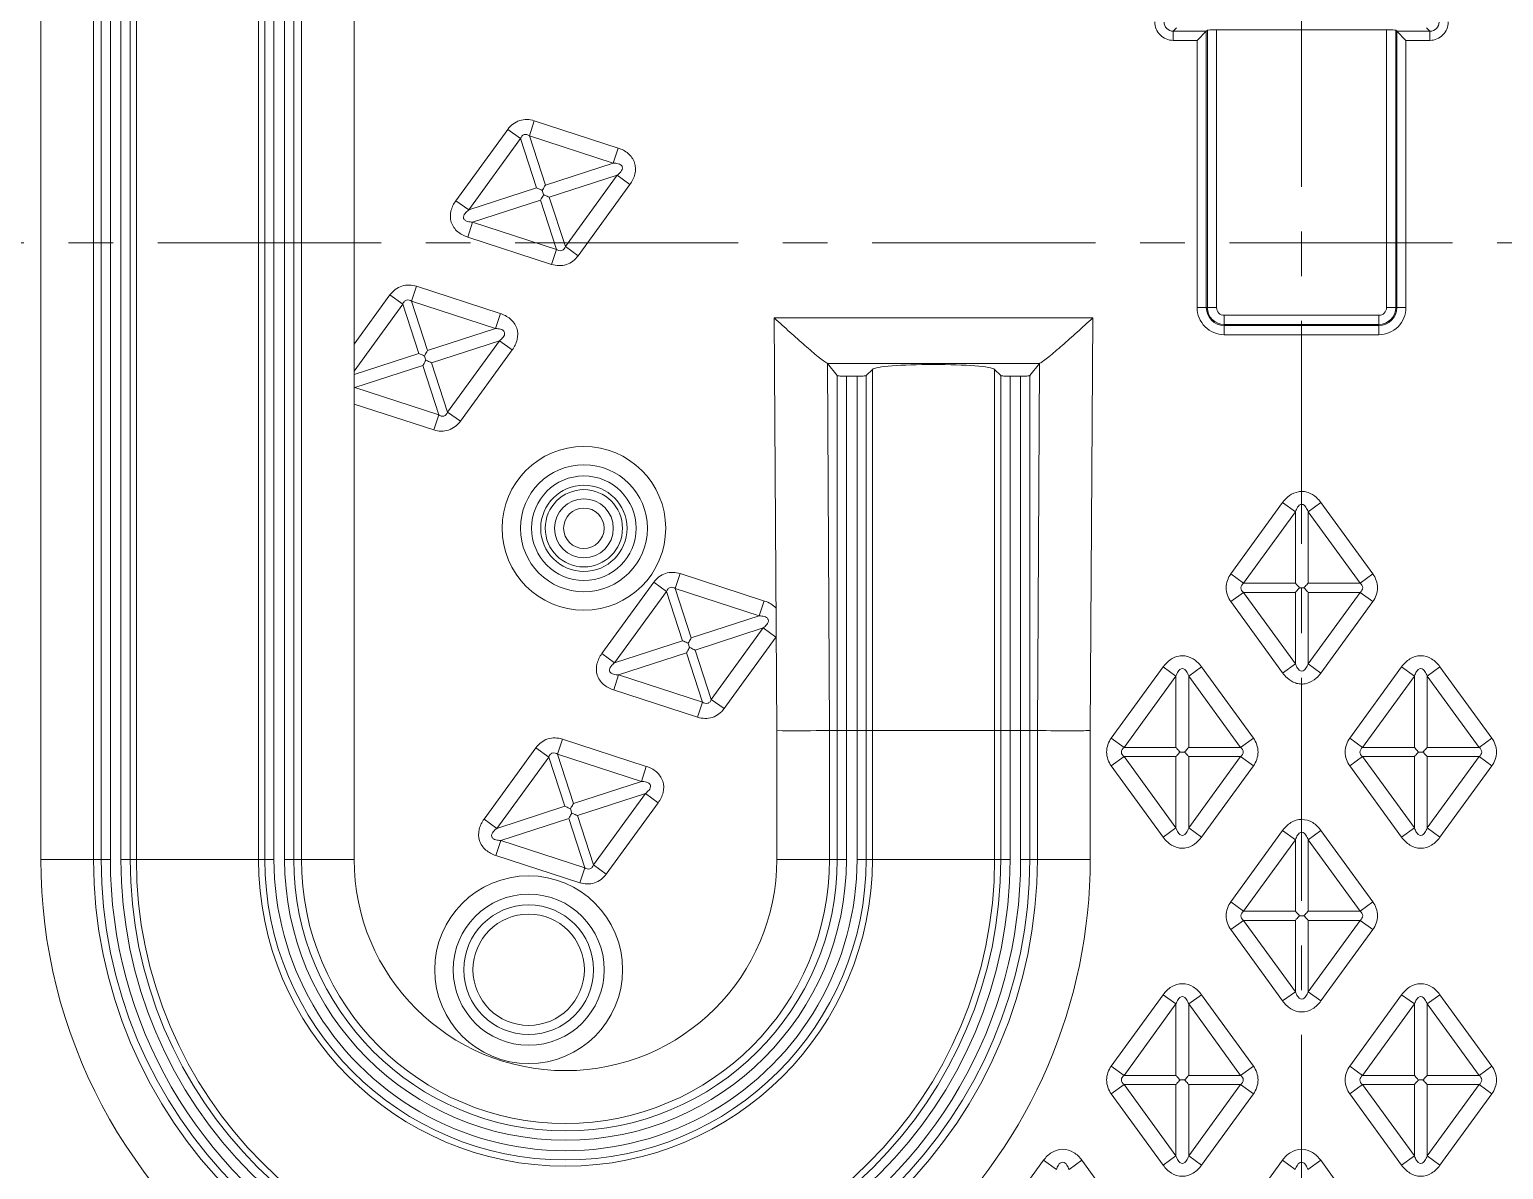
# Model space of a CAD drawing. Header units: millimetres. Extents: x 1815 to 2350, y 526 to 985.
# Drawn here: x 1944.5 to 2025, y 717.9 to 780.2 of the extents above; entities that cross this region are included whole.
import ezdxf

# ---------------------------------------------------------------- set-up
doc = ezdxf.new("R2010")
doc.units = ezdxf.units.MM
doc.header["$LTSCALE"] = 16.334999
doc.linetypes.add('CENTER', pattern=[0.6, 0.375, -0.075, 0.075, -0.075])
doc.linetypes.add('HIDDEN', pattern=[0.2, 0.1, -0.1])
doc.layers.get('0').update_dxf_attribs({"lineweight": 18})
doc.layers.add('DEFAULT_2', color=8, linetype='HIDDEN', lineweight=18)

msp = doc.modelspace()

# ---------------------------------------------------------------- linework, layer by layer
at = {"color": 1, "linetype": 'CENTER', "ltscale": 1.990327}
for p, q in [((2013.998, 596.071), (2013.998, 941.071)), ((1853.998, 768.571), (2173.998, 768.571))]:
    msp.add_line(p, q, dxfattribs=at)
at = {"color": 7, "linetype": 'Continuous'}
for p, q in [((1945.141, 795.191), (1945.141, 734.891)), ((1948.025, 734.891), (1948.025, 795.191)), ((1948.44, 795.191), (1948.44, 734.891)), ((1948.941, 734.891), (1948.941, 795.191)), ((1949.519, 795.191), (1949.519, 734.891)), ((1950.02, 734.891), (1950.02, 795.191)), ((1950.363, 795.191), (1950.363, 734.891)), ((1957.033, 734.891), (1957.033, 795.191)), ((1957.377, 795.191), (1957.377, 734.891)), ((1957.877, 734.891), (1957.877, 795.191)), ((1958.456, 795.191), (1958.456, 734.891)), ((1958.957, 734.891), (1958.957, 795.191)), ((1959.372, 734.891), (1959.372, 795.191)), ((1962.256, 734.891), (1962.256, 795.191)), ((2007.175, 780.328), (2006.988, 780.141)), ((2006.988, 779.639), (2006.988, 780.141)), ((2008.797, 780.141), (2006.988, 780.141)), ((2008.797, 780.141), (2008.295, 779.639)), ((2008.797, 765.041), (2008.797, 780.141)), ((2008.853, 780.197), (2008.853, 765.041)), ((2009.354, 765.041), (2009.354, 780.222)), ((2009.354, 780.222), (2018.642, 780.222)), ((2018.642, 780.222), (2018.642, 765.041)), ((2019.144, 765.041), (2019.144, 780.197)), ((2019.199, 780.141), (2019.199, 765.041)), ((2021.009, 780.141), (2019.199, 780.141)), ((2019.199, 780.141), (2019.701, 779.639)), ((2021.009, 780.141), (2020.822, 780.328)), ((2021.009, 780.141), (2021.009, 779.639)), ((2006.988, 779.639), (2008.295, 779.639)), ((2008.295, 779.639), (2008.295, 765.041)), ((2019.701, 765.041), (2019.701, 779.639)), ((2019.701, 779.639), (2021.009, 779.639)), ((1967.813, 770.879), (1970.646, 774.778)), ((1971.343, 774.271), (1970.646, 774.778)), ((1971.825, 774.428), (1972.091, 775.247)), ((1972.091, 775.247), (1976.674, 773.758)), ((1968.511, 770.373), (1971.343, 774.271)), ((1972.218, 771.577), (1971.343, 774.271)), ((1971.825, 774.428), (1972.7, 771.734)), ((1971.825, 774.428), (1976.407, 772.939)), ((1976.674, 773.758), (1976.407, 772.939)), ((1972.7, 771.734), (1976.407, 772.939)), ((1976.623, 772.276), (1972.915, 771.071)), ((1976.623, 772.276), (1973.79, 768.377)), ((1976.623, 772.276), (1977.32, 771.769)), ((1968.511, 770.373), (1972.218, 771.577)), ((1972.53, 771.437), (1972.603, 771.211)), ((1977.32, 771.769), (1974.488, 767.871)), ((1968.511, 770.373), (1967.813, 770.879)), ((1972.434, 770.914), (1968.726, 769.71)), ((1973.309, 768.221), (1972.434, 770.914)), ((1972.915, 771.071), (1973.79, 768.377)), ((1968.46, 768.89), (1968.726, 769.71)), ((1973.309, 768.221), (1968.726, 769.71)), ((1973.042, 767.401), (1968.46, 768.89)), ((1973.309, 768.221), (1973.042, 767.401)), ((1973.79, 768.377), (1974.488, 767.871)), ((1964.214, 765.733), (1962.256, 763.038)), ((1964.911, 765.226), (1964.214, 765.733)), ((1965.393, 765.383), (1965.659, 766.202)), ((1970.223, 764.719), (1965.659, 766.202)), ((1964.911, 765.226), (1962.256, 761.572)), ((1965.786, 762.532), (1964.911, 765.226)), ((1965.393, 765.383), (1966.268, 762.689)), ((1965.393, 765.383), (1969.975, 763.894)), ((2009.354, 765.041), (2008.295, 765.041)), ((2019.701, 765.041), (2018.642, 765.041)), ((1970.242, 764.713), (1969.975, 763.894)), ((1985.203, 764.471), (1985.341, 741.926)), ((1985.203, 764.471), (2002.594, 764.471)), ((2002.594, 764.471), (2002.456, 741.926)), ((2009.777, 763.559), (2009.777, 764.618)), ((2018.219, 764.618), (2009.777, 764.618)), ((2009.777, 764.117), (2018.219, 764.117)), ((2018.219, 764.061), (2009.777, 764.061)), ((2018.219, 764.618), (2018.219, 763.559)), ((1966.268, 762.689), (1969.975, 763.894)), ((1970.191, 763.231), (1966.483, 762.026)), ((1970.191, 763.231), (1967.358, 759.332)), ((1970.191, 763.231), (1970.888, 762.724)), ((2009.777, 763.559), (2018.219, 763.559)), ((1965.786, 762.532), (1962.256, 761.385)), ((1966.098, 762.392), (1966.171, 762.166)), ((1968.056, 758.826), (1970.888, 762.724)), ((1966.002, 761.869), (1962.294, 760.665)), ((1966.877, 759.176), (1966.002, 761.869)), ((1966.483, 762.026), (1967.358, 759.332)), ((1988.102, 761.998), (1988.225, 741.926)), ((1988.639, 761.326), (1988.112, 761.98)), ((1988.112, 761.98), (1999.684, 761.98)), ((1990.22, 761.325), (1990.563, 761.665)), ((1990.563, 761.665), (1990.563, 734.891)), ((1997.233, 734.891), (1997.233, 761.665)), ((1997.233, 761.665), (1997.576, 761.325)), ((1999.157, 761.326), (1999.684, 761.98)), ((1999.572, 741.926), (1999.695, 761.998)), ((1988.639, 761.326), (1988.64, 734.891)), ((1989.141, 734.891), (1989.141, 761.285)), ((1989.141, 761.285), (1989.719, 761.285)), ((1989.719, 761.285), (1989.719, 734.892)), ((1990.22, 734.891), (1990.22, 761.325)), ((1997.576, 761.325), (1997.577, 734.891)), ((1998.077, 734.891), (1998.077, 761.285)), ((1998.077, 761.285), (1998.656, 761.285)), ((1998.656, 761.285), (1998.656, 734.892)), ((1999.157, 734.891), (1999.157, 761.326)), ((1966.877, 759.176), (1962.294, 760.665)), ((1962.256, 759.771), (1966.61, 758.356)), ((1966.877, 759.176), (1966.61, 758.356)), ((1967.358, 759.332), (1968.056, 758.826)), ((2010.132, 750.491), (2012.964, 754.39)), ((2012.964, 754.39), (2013.661, 753.883)), ((2014.358, 753.883), (2015.055, 754.39)), ((2015.055, 754.389), (2017.888, 750.491)), ((2010.829, 749.985), (2013.661, 753.883)), ((2013.661, 749.985), (2013.661, 753.883)), ((2014.358, 753.883), (2014.358, 749.985)), ((2014.358, 753.883), (2017.19, 749.985)), ((1979.796, 749.686), (1980.063, 750.505)), ((1984.676, 749.006), (1980.063, 750.505)), ((2010.829, 749.985), (2010.132, 750.491)), ((2017.888, 750.491), (2017.19, 749.985)), ((1978.617, 750.036), (1975.785, 746.137)), ((1976.482, 745.631), (1979.314, 749.529)), ((1979.314, 749.529), (1978.617, 750.036)), ((1980.19, 746.836), (1979.314, 749.529)), ((1979.796, 749.686), (1980.671, 746.992)), ((1979.796, 749.686), (1984.379, 748.197)), ((2010.829, 749.985), (2013.661, 749.985)), ((2013.891, 749.731), (2014.128, 749.731)), ((2014.358, 749.985), (2017.19, 749.985)), ((1984.645, 749.016), (1984.379, 748.197)), ((2010.132, 748.972), (2010.829, 749.478)), ((2012.964, 745.074), (2010.132, 748.972)), ((2013.661, 749.478), (2010.829, 749.478)), ((2013.661, 745.58), (2010.829, 749.478)), ((2013.661, 745.58), (2013.661, 749.478)), ((2017.19, 749.478), (2014.358, 749.478)), ((2014.358, 749.478), (2014.358, 745.58)), ((2017.19, 749.478), (2014.358, 745.58)), ((2017.888, 748.972), (2015.055, 745.073)), ((2017.19, 749.478), (2017.888, 748.972)), ((1980.671, 746.992), (1984.379, 748.197)), ((1984.594, 747.534), (1980.887, 746.329)), ((1984.594, 747.534), (1981.762, 743.635)), ((1984.594, 747.534), (1985.292, 747.027)), ((1976.482, 745.631), (1980.19, 746.836)), ((1980.575, 746.469), (1980.502, 746.695)), ((1980.887, 746.329), (1981.762, 743.635)), ((1982.459, 743.129), (1985.309, 747.051)), ((1976.482, 745.631), (1975.785, 746.137)), ((1980.405, 746.172), (1976.698, 744.968)), ((1981.28, 743.479), (1980.405, 746.172)), ((2013.661, 745.58), (2012.964, 745.073)), ((2015.055, 745.073), (2014.358, 745.58)), ((1976.431, 744.148), (1976.698, 744.968)), ((1981.28, 743.479), (1976.698, 744.968)), ((2003.609, 741.517), (2006.441, 745.415)), ((2004.306, 741.01), (2007.139, 744.908)), ((2006.441, 745.415), (2007.139, 744.908)), ((2007.139, 741.01), (2007.139, 744.908)), ((2007.836, 744.908), (2008.533, 745.415)), ((2007.836, 744.908), (2010.668, 741.01)), ((2007.836, 744.908), (2007.836, 741.01)), ((2008.533, 745.415), (2011.365, 741.517)), ((2016.631, 741.517), (2019.464, 745.415)), ((2020.161, 744.908), (2017.328, 741.01)), ((2020.161, 744.908), (2019.464, 745.415)), ((2020.161, 744.908), (2020.161, 741.01)), ((2021.555, 745.415), (2020.858, 744.908)), ((2023.69, 741.01), (2020.858, 744.908)), ((2020.858, 741.01), (2020.858, 744.908)), ((2021.555, 745.415), (2024.387, 741.517)), ((1976.415, 744.153), (1981.014, 742.659)), ((1981.28, 743.479), (1981.014, 742.659)), ((1981.762, 743.635), (1982.459, 743.129)), ((1973.364, 740.641), (1973.631, 741.46)), ((1973.631, 741.46), (1978.213, 739.971)), ((1985.341, 741.926), (1985.341, 734.891)), ((1988.225, 741.926), (1988.225, 734.891)), ((1988.225, 741.926), (1988.639, 741.926)), ((1989.719, 741.926), (1989.141, 741.926)), ((1990.22, 741.926), (1990.563, 741.926)), ((1990.563, 741.926), (1997.233, 741.926)), ((1997.233, 741.926), (1997.576, 741.926)), ((1998.656, 741.926), (1998.077, 741.926)), ((1999.157, 741.926), (1999.572, 741.926)), ((1999.572, 741.926), (1999.572, 734.891)), ((2002.456, 734.892), (2002.456, 741.926)), ((2004.306, 741.01), (2003.609, 741.517)), ((2011.365, 741.517), (2010.668, 741.01)), ((2016.631, 741.517), (2017.328, 741.01)), ((2023.69, 741.01), (2024.387, 741.517)), ((1969.353, 737.092), (1972.185, 740.991)), ((1972.882, 740.484), (1972.185, 740.991)), ((1973.364, 740.641), (1974.239, 737.947)), ((1973.364, 740.641), (1977.947, 739.152)), ((2004.306, 741.01), (2007.139, 741.01)), ((2007.368, 740.757), (2007.606, 740.757)), ((2007.836, 741.01), (2010.668, 741.01)), ((2020.161, 741.01), (2017.328, 741.01)), ((2020.628, 740.757), (2020.391, 740.757)), ((2023.69, 741.01), (2020.858, 741.01)), ((1970.05, 736.586), (1972.882, 740.484)), ((1973.758, 737.791), (1972.882, 740.484)), ((1978.213, 739.971), (1977.947, 739.152)), ((2003.609, 739.997), (2004.306, 740.504)), ((2006.442, 736.099), (2003.609, 739.997)), ((2007.139, 740.504), (2004.306, 740.504)), ((2007.139, 736.605), (2004.306, 740.504)), ((2007.139, 736.605), (2007.139, 740.504)), ((2010.668, 740.504), (2007.836, 740.504)), ((2007.836, 740.504), (2007.836, 736.605)), ((2010.668, 740.504), (2007.836, 736.605)), ((2011.365, 739.997), (2008.533, 736.099)), ((2010.668, 740.504), (2011.365, 739.997)), ((2017.328, 740.504), (2016.631, 739.997)), ((2019.464, 736.099), (2016.631, 739.997)), ((2017.328, 740.504), (2020.161, 740.504)), ((2017.328, 740.504), (2020.161, 736.605)), ((2020.161, 740.504), (2020.161, 736.605)), ((2020.858, 740.504), (2023.69, 740.504)), ((2020.858, 736.605), (2020.858, 740.504)), ((2020.858, 736.605), (2023.69, 740.504)), ((2024.387, 739.997), (2021.555, 736.099)), ((2024.387, 739.997), (2023.69, 740.504)), ((1974.239, 737.947), (1977.947, 739.152)), ((1978.162, 738.489), (1974.455, 737.284)), ((1978.162, 738.489), (1975.33, 734.59)), ((1978.162, 738.489), (1978.86, 737.982)), ((1970.05, 736.586), (1973.758, 737.791)), ((1974.143, 737.424), (1974.07, 737.65)), ((1978.86, 737.982), (1976.027, 734.084)), ((1970.05, 736.586), (1969.353, 737.092)), ((1973.973, 737.127), (1970.266, 735.923)), ((1974.848, 734.434), (1973.973, 737.127)), ((1974.455, 737.284), (1975.33, 734.59)), ((1969.999, 735.103), (1970.266, 735.923)), ((1974.848, 734.434), (1970.266, 735.923)), ((2007.139, 736.605), (2006.441, 736.099)), ((2008.533, 736.099), (2007.836, 736.605)), ((2010.132, 732.572), (2012.964, 736.47)), ((2010.829, 732.066), (2013.661, 735.964)), ((2012.964, 736.47), (2013.661, 735.964)), ((2013.661, 732.066), (2013.661, 735.964)), ((2014.358, 735.964), (2015.055, 736.47)), ((2014.358, 735.964), (2017.19, 732.066)), ((2014.358, 735.964), (2014.358, 732.066)), ((2015.058, 736.467), (2017.888, 732.572)), ((2019.464, 736.099), (2020.161, 736.605)), ((2020.858, 736.605), (2021.555, 736.099)), ((1974.582, 733.614), (1969.999, 735.103)), ((1948.941, 734.891), (1945.141, 734.891)), ((1957.877, 734.891), (1949.519, 734.891)), ((1962.256, 734.891), (1958.456, 734.891)), ((1974.848, 734.434), (1974.582, 733.614)), ((1975.33, 734.59), (1976.027, 734.084)), ((1989.141, 734.891), (1985.341, 734.891)), ((1998.077, 734.891), (1989.719, 734.891)), ((2002.456, 734.891), (1998.656, 734.891)), ((2010.829, 732.066), (2010.132, 732.572)), ((2010.829, 732.066), (2013.661, 732.066)), ((2013.891, 731.812), (2014.128, 731.812)), ((2014.358, 732.066), (2017.19, 732.066)), ((2017.888, 732.572), (2017.19, 732.066)), ((2010.132, 731.053), (2010.829, 731.559)), ((2012.961, 727.157), (2010.132, 731.053)), ((2013.661, 731.559), (2010.829, 731.559)), ((2013.661, 727.661), (2010.829, 731.559)), ((2013.661, 727.661), (2013.661, 731.559)), ((2017.19, 731.559), (2014.358, 731.559)), ((2014.358, 731.559), (2014.358, 727.661)), ((2017.19, 731.559), (2014.358, 727.661)), ((2017.888, 731.053), (2015.055, 727.154)), ((2017.19, 731.559), (2017.888, 731.053)), ((2003.609, 723.597), (2006.441, 727.496)), ((2004.306, 723.091), (2007.139, 726.989)), ((2006.441, 727.496), (2007.139, 726.989)), ((2007.139, 723.091), (2007.139, 726.989)), ((2007.836, 726.989), (2008.533, 727.496)), ((2007.836, 726.989), (2010.668, 723.091)), ((2007.836, 726.989), (2007.836, 723.091)), ((2008.535, 727.493), (2011.365, 723.597)), ((2013.661, 727.661), (2012.964, 727.154)), ((2015.055, 727.154), (2014.358, 727.661)), ((2016.631, 723.597), (2019.464, 727.496)), ((2020.161, 726.989), (2017.328, 723.091)), ((2020.161, 726.989), (2019.464, 727.496)), ((2020.161, 726.989), (2020.161, 723.091)), ((2021.555, 727.496), (2020.858, 726.989)), ((2023.69, 723.091), (2020.858, 726.989)), ((2020.858, 723.091), (2020.858, 726.989)), ((2021.555, 727.496), (2024.387, 723.597)), ((2004.306, 723.091), (2003.609, 723.597)), ((2004.306, 723.091), (2007.139, 723.091)), ((2007.836, 723.091), (2010.668, 723.091)), ((2011.365, 723.597), (2010.668, 723.091)), ((2016.631, 723.597), (2017.328, 723.091)), ((2020.161, 723.091), (2017.328, 723.091)), ((2023.69, 723.091), (2020.858, 723.091)), ((2023.69, 723.091), (2024.387, 723.597)), ((2003.609, 722.078), (2004.306, 722.584)), ((2007.139, 722.584), (2004.306, 722.584)), ((2007.139, 718.686), (2004.306, 722.584)), ((2007.139, 718.686), (2007.139, 722.584)), ((2007.368, 722.838), (2007.606, 722.838)), ((2010.668, 722.584), (2007.836, 722.584)), ((2007.836, 722.584), (2007.836, 718.686)), ((2010.668, 722.584), (2007.836, 718.686)), ((2010.668, 722.584), (2011.365, 722.078)), ((2017.328, 722.584), (2016.631, 722.078)), ((2017.328, 722.584), (2020.161, 722.584)), ((2017.328, 722.584), (2020.161, 718.686)), ((2020.161, 722.584), (2020.161, 718.686)), ((2020.628, 722.838), (2020.391, 722.838)), ((2020.858, 722.584), (2023.69, 722.584)), ((2020.858, 718.686), (2020.858, 722.584)), ((2020.858, 718.686), (2023.69, 722.584)), ((2024.387, 722.078), (2023.69, 722.584)), ((2006.439, 718.183), (2003.609, 722.078)), ((2011.365, 722.078), (2008.533, 718.18)), ((2019.464, 718.18), (2016.631, 722.078)), ((2024.387, 722.078), (2021.555, 718.18)), ((1997.077, 714.552), (1999.909, 718.451)), ((1999.909, 718.451), (2000.606, 717.944)), ((2001.303, 717.944), (2002, 718.451)), ((2002, 718.451), (2004.833, 714.552)), ((2007.139, 718.686), (2006.441, 718.18)), ((2008.533, 718.18), (2007.836, 718.686)), ((2010.01, 714.401), (2012.952, 718.451)), ((2012.952, 718.451), (2013.65, 717.944)), ((2014.347, 717.944), (2015.044, 718.451)), ((2015.044, 718.451), (2017.987, 714.401)), ((2019.464, 718.18), (2020.161, 718.686)), ((2020.858, 718.686), (2021.555, 718.18))]:
    msp.add_line(p, q, dxfattribs=at)
for centre, radius in [((2013.998, 771.071), 101.783), ((1974.803, 752.981), 4.471), ((1974.803, 752.981), 3.468), ((1974.803, 752.981), 2.858), ((1974.803, 752.981), 2.356), ((1974.803, 752.981), 2.11), ((1974.803, 752.981), 1.608), ((1974.803, 752.981), 1.105), ((1971.788, 728.861), 5.13), ((1971.788, 728.861), 4.126), ((1971.788, 728.861), 3.542), ((1971.788, 728.861), 3.041)]:
    msp.add_circle(centre, radius, dxfattribs=at)
for centre, radius, start, end in [((2013.998, 771.071), 104.542, 91.10143, 88.88734), ((2013.998, 771.071), 104.092, 91.10644, 88.8863), ((2013.998, 771.071), 103.581, 91.11024, 88.88976), ((2013.998, 771.071), 105.025, 119.07017, 245.56422), ((2013.998, 771.071), 104.725, 119.08004, 61.11754), ((2006.987, 780.643), 1.003, 179.9666, 270.03303), ((2021.009, 780.643), 1.003, 269.9666, 0.03302), ((2009.777, 765.041), 1.482, 179.99962, 270.00038), ((2009.777, 765.041), 0.98, 180, 270), ((2009.777, 765.041), 0.925, 180, 270), ((2009.777, 765.041), 0.423, 179.993, 270.00699), ((2018.219, 765.041), 1.482, 269.99962, 0.00038), ((2018.219, 765.041), 0.98, 270, 360), ((2018.219, 765.041), 0.925, 270, 360), ((2018.219, 765.041), 0.423, 269.993, 0.00699), ((1960.348, 736.893), 32.222, 168.3853, 280.33731), ((1960.348, 736.893), 30.406, 168.3853, 264.22844), ((1960.348, 736.893), 25.866, 168.36888, 264.2005), ((1973.798, 734.891), 28.658, 180, 235.90635), ((1973.798, 734.891), 25.774, 180, 0), ((1973.798, 734.891), 25.359, 180, 0), ((1973.798, 734.891), 24.857, 179.99998, 0.00075), ((1973.798, 734.891), 24.279, 179.99994, 359.99915), ((1973.798, 734.891), 23.778, 180, 0), ((1973.798, 734.891), 23.435, 180, 0), ((1973.798, 734.891), 16.765, 180, 0), ((1973.798, 734.891), 16.422, 180, 0), ((1973.798, 734.891), 15.921, 179.9999, 0.0014), ((1973.798, 734.891), 15.343, 179.99985, 359.99904), ((1973.798, 734.891), 14.841, 180, 0), ((1973.798, 734.891), 14.426, 180, 0), ((1973.798, 734.891), 11.542, 180, 359.99938), ((1973.798, 734.891), 28.658, 267.19357, 0.00062)]:
    msp.add_arc(centre, radius, start, end, dxfattribs=at)
for centre, major_axis, ratio, start_param, end_param in [((2009.354, 780.195), (0.502, 0), 0.052408, 1.570796, 3.089233), ((2018.642, 780.195), (0.502, 0), 0.052408, 0.05236, 1.570796), ((1988.112, 764.471), (-0.015, 2.5), 0.069924, 2.99497, 3.053896), ((1993.898, 761.64), (3.348, 0), 0.086824, 0.087266, 3.054326), ((1999.684, 764.471), (0.015, 2.5), 0.069924, 3.229289, 3.288215)]:
    msp.add_ellipse(centre, major_axis=major_axis, ratio=ratio, start_param=start_param, end_param=end_param, dxfattribs=at)
for points, knots in [([(2006.486, 780.643), (2006.485, 780.515), (2006.592, 780.247), (2006.859, 780.141), (2006.988, 780.141)], [0, 0, 0, 0, 0.3916806, 0.7833356, 0.7833356, 0.7833356, 0.7833356]), ([(2021.009, 780.141), (2021.137, 780.141), (2021.405, 780.247), (2021.511, 780.515), (2021.511, 780.643)], [0, 0, 0, 0, 0.3916806, 0.7833356, 0.7833356, 0.7833356, 0.7833356]), ([(1970.646, 774.778), (1970.803, 774.994), (1971.259, 775.349), (1971.837, 775.33), (1972.091, 775.247)], [0, 0, 0, 0, 0.81101, 1.622691, 1.622691, 1.622691, 1.622691]), ([(1971.343, 774.271), (1971.36, 774.317), (1971.406, 774.407), (1971.533, 774.506), (1971.694, 774.501), (1971.784, 774.454), (1971.825, 774.428)], [0, 0, 0, 0, 0.1475876, 0.3016474, 0.455643, 0.6032034, 0.6032034, 0.6032034, 0.6032034]), ([(1976.674, 773.758), (1976.871, 773.694), (1977.251, 773.503), (1977.632, 772.97), (1977.637, 772.315), (1977.442, 771.937), (1977.32, 771.769)], [0, 0, 0, 0, 0.627055, 1.250397, 1.873706, 2.500745, 2.500745, 2.500745, 2.500745]), ([(1976.623, 772.276), (1976.695, 772.332), (1976.799, 772.426), (1976.902, 772.582), (1976.922, 772.739), (1976.814, 772.855), (1976.68, 772.904), (1976.544, 772.931), (1976.453, 772.937), (1976.407, 772.939)], [0, 0, 0, 0, 0.275252, 0.41663, 0.563149, 0.709777, 0.851292, 0.989891, 1.127052, 1.127052, 1.127052, 1.127052]), ([(1972.218, 771.577), (1972.241, 771.568), (1972.347, 771.524), (1972.45, 771.476), (1972.53, 771.437)], [0, 0, 0, 0, 0.0753424, 0.3421458, 0.3421458, 0.3421458, 0.3421458]), ([(1972.7, 771.734), (1972.686, 771.713), (1972.627, 771.615), (1972.572, 771.516), (1972.53, 771.437)], [0, 0, 0, 0, 0.075342, 0.3421457, 0.3421457, 0.3421457, 0.3421457]), ([(1968.46, 768.89), (1968.262, 768.954), (1967.882, 769.145), (1967.501, 769.678), (1967.496, 770.333), (1967.691, 770.712), (1967.813, 770.879)], [0, 0, 0, 0, 0.627055, 1.250397, 1.873706, 2.500745, 2.500745, 2.500745, 2.500745]), ([(1972.434, 770.914), (1972.447, 770.936), (1972.506, 771.033), (1972.562, 771.133), (1972.603, 771.211)], [0, 0, 0, 0, 0.075342, 0.3421457, 0.3421457, 0.3421457, 0.3421457]), ([(1972.603, 771.211), (1972.632, 771.197), (1972.735, 771.148), (1972.839, 771.101), (1972.915, 771.071)], [0, 0, 0, 0, 0.0959604, 0.3421456, 0.3421456, 0.3421456, 0.3421456]), ([(1968.511, 770.373), (1968.438, 770.317), (1968.335, 770.223), (1968.231, 770.066), (1968.212, 769.909), (1968.319, 769.793), (1968.453, 769.744), (1968.589, 769.717), (1968.681, 769.711), (1968.726, 769.71)], [0, 0, 0, 0, 0.275252, 0.41663, 0.563149, 0.709777, 0.851292, 0.989891, 1.127052, 1.127052, 1.127052, 1.127052]), ([(1973.79, 768.377), (1973.773, 768.332), (1973.727, 768.241), (1973.6, 768.143), (1973.44, 768.148), (1973.35, 768.194), (1973.309, 768.221)], [0, 0, 0, 0, 0.1475876, 0.3016474, 0.455643, 0.6032034, 0.6032034, 0.6032034, 0.6032034]), ([(1974.488, 767.871), (1974.331, 767.655), (1973.875, 767.299), (1973.297, 767.318), (1973.042, 767.401)], [0, 0, 0, 0, 0.81101, 1.622691, 1.622691, 1.622691, 1.622691]), ([(1964.214, 765.733), (1964.371, 765.949), (1964.827, 766.304), (1965.405, 766.285), (1965.659, 766.202)], [0, 0, 0, 0, 0.811352, 1.622646, 1.622646, 1.622646, 1.622646]), ([(1964.911, 765.226), (1964.928, 765.272), (1964.974, 765.362), (1965.101, 765.461), (1965.262, 765.456), (1965.352, 765.409), (1965.393, 765.383)], [0, 0, 0, 0, 0.1475876, 0.3016474, 0.455643, 0.6032034, 0.6032034, 0.6032034, 0.6032034]), ([(1970.223, 764.719), (1970.422, 764.655), (1970.808, 764.469), (1971.197, 763.935), (1971.207, 763.275), (1971.011, 762.893), (1970.888, 762.724)], [0, 0, 0, 0, 0.631197, 1.259871, 1.888291, 2.519843, 2.519843, 2.519843, 2.519843]), ([(1988.102, 761.998), (1988.025, 762.034), (1987.854, 762.154), (1987.574, 762.372), (1987.239, 762.654), (1986.725, 763.1), (1986.042, 763.711), (1985.487, 764.213), (1985.203, 764.471)], [0, 0, 0, 0, 0.254209, 0.621332, 1.068018, 1.568155, 2.662774, 3.814964, 3.814964, 3.814964, 3.814964]), ([(2002.594, 764.471), (2002.309, 764.213), (2001.754, 763.711), (2001.072, 763.1), (2000.558, 762.654), (2000.222, 762.372), (1999.942, 762.154), (1999.771, 762.034), (1999.695, 761.998)], [0, 0, 0, 0, 1.15219, 2.246809, 2.746946, 3.193633, 3.560756, 3.814964, 3.814964, 3.814964, 3.814964]), ([(1970.191, 763.231), (1970.263, 763.287), (1970.367, 763.381), (1970.47, 763.537), (1970.49, 763.694), (1970.382, 763.81), (1970.248, 763.859), (1970.112, 763.886), (1970.021, 763.892), (1969.975, 763.894)], [0, 0, 0, 0, 0.275252, 0.41663, 0.563149, 0.709777, 0.851292, 0.989891, 1.127052, 1.127052, 1.127052, 1.127052]), ([(1965.786, 762.532), (1965.809, 762.523), (1965.915, 762.479), (1966.018, 762.431), (1966.098, 762.392)], [0, 0, 0, 0, 0.0753424, 0.3421458, 0.3421458, 0.3421458, 0.3421458]), ([(1966.268, 762.689), (1966.254, 762.668), (1966.195, 762.57), (1966.14, 762.471), (1966.098, 762.392)], [0, 0, 0, 0, 0.075342, 0.3421457, 0.3421457, 0.3421457, 0.3421457]), ([(1966.002, 761.869), (1966.015, 761.891), (1966.074, 761.988), (1966.13, 762.088), (1966.171, 762.166)], [0, 0, 0, 0, 0.075342, 0.3421457, 0.3421457, 0.3421457, 0.3421457]), ([(1966.171, 762.166), (1966.2, 762.152), (1966.303, 762.103), (1966.407, 762.056), (1966.483, 762.026)], [0, 0, 0, 0, 0.0959604, 0.3421456, 0.3421456, 0.3421456, 0.3421456]), ([(1989.141, 761.285), (1989.079, 761.285), (1988.965, 761.287), (1988.814, 761.295), (1988.712, 761.304), (1988.661, 761.316), (1988.643, 761.321), (1988.639, 761.326)], [0, 0, 0, 0, 0.1839468, 0.3429888, 0.4546016, 0.4879725, 0.5054245, 0.5054245, 0.5054245, 0.5054245]), ([(1990.22, 761.325), (1990.216, 761.321), (1990.198, 761.315), (1990.145, 761.304), (1990.043, 761.295), (1989.893, 761.287), (1989.78, 761.285), (1989.719, 761.285)], [0, 0, 0, 0, 0.0185747, 0.0527538, 0.164677, 0.3225008, 0.5043875, 0.5043875, 0.5043875, 0.5043875]), ([(1998.077, 761.285), (1998.016, 761.285), (1997.903, 761.287), (1997.753, 761.295), (1997.651, 761.304), (1997.599, 761.315), (1997.581, 761.321), (1997.576, 761.325)], [0, 0, 0, 0, 0.1818867, 0.3397105, 0.4516337, 0.4858128, 0.5043875, 0.5043875, 0.5043875, 0.5043875]), ([(1999.157, 761.326), (1999.153, 761.321), (1999.136, 761.316), (1999.084, 761.304), (1998.982, 761.295), (1998.832, 761.287), (1998.717, 761.285), (1998.656, 761.285)], [0, 0, 0, 0, 0.017452, 0.0508229, 0.1624357, 0.3214777, 0.5054245, 0.5054245, 0.5054245, 0.5054245]), ([(1967.358, 759.332), (1967.341, 759.287), (1967.295, 759.196), (1967.168, 759.098), (1967.008, 759.103), (1966.918, 759.149), (1966.877, 759.176)], [0, 0, 0, 0, 0.1475876, 0.3016474, 0.455643, 0.6032034, 0.6032034, 0.6032034, 0.6032034]), ([(1968.056, 758.826), (1967.899, 758.61), (1967.442, 758.254), (1966.865, 758.273), (1966.61, 758.356)], [0, 0, 0, 0, 0.811352, 1.622646, 1.622646, 1.622646, 1.622646]), ([(2014.809, 754.662), (2014.676, 754.779), (2014.444, 754.926), (2014.094, 755.002), (2013.736, 754.982), (2013.316, 754.794), (2013.07, 754.531), (2012.964, 754.39)], [0, 0, 0, 0, 0.532941, 0.800715, 1.068298, 1.600917, 2.134565, 2.134565, 2.134565, 2.134565]), ([(2013.661, 753.883), (2013.676, 753.926), (2013.711, 754.011), (2013.778, 754.132), (2013.866, 754.244), (2014.009, 754.311), (2014.153, 754.244), (2014.241, 754.132), (2014.309, 754.011), (2014.343, 753.926), (2014.358, 753.883)], [0, 0, 0, 0, 0.137147, 0.275638, 0.417071, 0.563436, 0.710102, 0.851641, 0.990091, 1.127241, 1.127241, 1.127241, 1.127241]), ([(1978.617, 750.036), (1978.774, 750.252), (1979.231, 750.607), (1979.808, 750.588), (1980.063, 750.505)], [0, 0, 0, 0, 0.811352, 1.622646, 1.622646, 1.622646, 1.622646]), ([(2010.132, 750.491), (2009.974, 750.275), (2009.777, 749.731), (2009.974, 749.188), (2010.132, 748.972)], [0, 0, 0, 0, 0.811427, 1.622761, 1.622761, 1.622761, 1.622761]), ([(2017.888, 748.972), (2018.045, 749.188), (2018.242, 749.731), (2018.045, 750.275), (2017.888, 750.491)], [0, 0, 0, 0, 0.811427, 1.622761, 1.622761, 1.622761, 1.622761]), ([(1979.314, 749.529), (1979.332, 749.575), (1979.378, 749.665), (1979.505, 749.764), (1979.665, 749.759), (1979.755, 749.712), (1979.796, 749.686)], [0, 0, 0, 0, 0.1475876, 0.3016474, 0.455643, 0.6032034, 0.6032034, 0.6032034, 0.6032034]), ([(2010.829, 749.985), (2010.752, 749.925), (2010.615, 749.731), (2010.751, 749.537), (2010.829, 749.478)], [0, 0, 0, 0, 0.2996747, 0.5983306, 0.5983306, 0.5983306, 0.5983306]), ([(2013.661, 749.985), (2013.677, 749.965), (2013.751, 749.879), (2013.829, 749.795), (2013.891, 749.731)], [0, 0, 0, 0, 0.075342, 0.3421457, 0.3421457, 0.3421457, 0.3421457]), ([(2013.661, 749.478), (2013.677, 749.497), (2013.751, 749.584), (2013.829, 749.668), (2013.891, 749.731)], [0, 0, 0, 0, 0.0753424, 0.3421458, 0.3421458, 0.3421458, 0.3421458]), ([(2014.128, 749.731), (2014.151, 749.754), (2014.229, 749.837), (2014.306, 749.922), (2014.358, 749.985)], [0, 0, 0, 0, 0.0959604, 0.3421456, 0.3421456, 0.3421456, 0.3421456]), ([(2014.358, 749.478), (2014.342, 749.497), (2014.268, 749.584), (2014.19, 749.668), (2014.128, 749.731)], [0, 0, 0, 0, 0.075342, 0.3421457, 0.3421457, 0.3421457, 0.3421457]), ([(2017.19, 749.478), (2017.268, 749.538), (2017.404, 749.732), (2017.268, 749.926), (2017.19, 749.985)], [0, 0, 0, 0, 0.2996747, 0.5983306, 0.5983306, 0.5983306, 0.5983306]), ([(1984.594, 747.534), (1984.666, 747.59), (1984.77, 747.684), (1984.874, 747.84), (1984.893, 747.997), (1984.786, 748.113), (1984.652, 748.162), (1984.516, 748.189), (1984.424, 748.195), (1984.379, 748.197)], [0, 0, 0, 0, 0.275252, 0.41663, 0.563149, 0.709777, 0.851292, 0.989891, 1.127052, 1.127052, 1.127052, 1.127052]), ([(1980.19, 746.836), (1980.213, 746.826), (1980.318, 746.783), (1980.422, 746.734), (1980.502, 746.695)], [0, 0, 0, 0, 0.0753424, 0.3421458, 0.3421458, 0.3421458, 0.3421458]), ([(1980.405, 746.172), (1980.418, 746.194), (1980.478, 746.291), (1980.533, 746.391), (1980.575, 746.469)], [0, 0, 0, 0, 0.075342, 0.3421457, 0.3421457, 0.3421457, 0.3421457]), ([(1980.502, 746.695), (1980.517, 746.723), (1980.571, 746.824), (1980.628, 746.923), (1980.671, 746.992)], [0, 0, 0, 0, 0.0959613, 0.3421453, 0.3421453, 0.3421453, 0.3421453]), ([(1980.887, 746.329), (1980.864, 746.338), (1980.758, 746.382), (1980.655, 746.43), (1980.575, 746.469)], [0, 0, 0, 0, 0.0753424, 0.3421458, 0.3421458, 0.3421458, 0.3421458]), ([(1976.415, 744.153), (1976.219, 744.217), (1975.844, 744.413), (1975.471, 744.945), (1975.47, 745.595), (1975.664, 745.971), (1975.785, 746.137)], [0, 0, 0, 0, 0.622301, 1.241723, 1.861284, 2.483714, 2.483714, 2.483714, 2.483714]), ([(1976.482, 745.631), (1976.41, 745.575), (1976.306, 745.481), (1976.203, 745.324), (1976.183, 745.167), (1976.291, 745.051), (1976.424, 745.002), (1976.561, 744.975), (1976.652, 744.969), (1976.698, 744.968)], [0, 0, 0, 0, 0.275252, 0.41663, 0.563149, 0.709777, 0.851292, 0.989891, 1.127052, 1.127052, 1.127052, 1.127052]), ([(2008.286, 745.687), (2008.154, 745.804), (2007.921, 745.951), (2007.571, 746.027), (2007.213, 746.007), (2006.794, 745.82), (2006.547, 745.557), (2006.441, 745.415)], [0, 0, 0, 0, 0.532941, 0.800715, 1.068298, 1.600917, 2.134565, 2.134565, 2.134565, 2.134565]), ([(2014.358, 745.58), (2014.343, 745.537), (2014.308, 745.452), (2014.241, 745.331), (2014.153, 745.219), (2014.01, 745.152), (2013.866, 745.219), (2013.778, 745.331), (2013.711, 745.452), (2013.676, 745.537), (2013.661, 745.58)], [0, 0, 0, 0, 0.137147, 0.275638, 0.417071, 0.563436, 0.710102, 0.851641, 0.990091, 1.127241, 1.127241, 1.127241, 1.127241]), ([(2019.464, 745.415), (2019.585, 745.583), (2019.885, 745.885), (2020.509, 746.083), (2021.134, 745.885), (2021.433, 745.583), (2021.555, 745.415)], [0, 0, 0, 0, 0.626485, 1.250065, 1.8737, 2.500325, 2.500325, 2.500325, 2.500325]), ([(2007.139, 744.908), (2007.154, 744.951), (2007.188, 745.036), (2007.255, 745.158), (2007.344, 745.269), (2007.487, 745.336), (2007.631, 745.269), (2007.719, 745.158), (2007.786, 745.036), (2007.82, 744.951), (2007.836, 744.908)], [0, 0, 0, 0, 0.137147, 0.275638, 0.417071, 0.563436, 0.710102, 0.851641, 0.990091, 1.127241, 1.127241, 1.127241, 1.127241]), ([(2013.21, 744.801), (2013.343, 744.684), (2013.575, 744.537), (2013.926, 744.461), (2014.283, 744.481), (2014.703, 744.669), (2014.949, 744.931), (2015.055, 745.073)], [0, 0, 0, 0, 0.532941, 0.800715, 1.068298, 1.600917, 2.134565, 2.134565, 2.134565, 2.134565]), ([(2020.858, 744.908), (2020.843, 744.951), (2020.808, 745.036), (2020.741, 745.158), (2020.652, 745.269), (2020.509, 745.336), (2020.366, 745.269), (2020.278, 745.158), (2020.21, 745.036), (2020.176, 744.951), (2020.161, 744.908)], [0, 0, 0, 0, 0.137147, 0.275638, 0.417071, 0.563436, 0.710102, 0.851641, 0.990091, 1.127241, 1.127241, 1.127241, 1.127241]), ([(1982.459, 743.129), (1982.302, 742.913), (1981.846, 742.557), (1981.268, 742.577), (1981.014, 742.659)], [0, 0, 0, 0, 0.811352, 1.622646, 1.622646, 1.622646, 1.622646]), ([(1981.762, 743.635), (1981.745, 743.59), (1981.699, 743.499), (1981.572, 743.401), (1981.411, 743.406), (1981.321, 743.452), (1981.28, 743.479)], [0, 0, 0, 0, 0.1475876, 0.3016474, 0.455643, 0.6032034, 0.6032034, 0.6032034, 0.6032034]), ([(1972.185, 740.991), (1972.342, 741.207), (1972.798, 741.562), (1973.376, 741.543), (1973.631, 741.46)], [0, 0, 0, 0, 0.81101, 1.622691, 1.622691, 1.622691, 1.622691]), ([(1988.225, 741.926), (1988.084, 741.925), (1987.123, 741.923), (1986.162, 741.916), (1985.341, 741.926)], [0, 0, 0, 0, 0.420791, 2.884, 2.884, 2.884, 2.884]), ([(1988.639, 741.926), (1988.644, 741.942), (1988.719, 741.934), (1988.807, 741.928), (1988.967, 741.928), (1989.079, 741.926), (1989.141, 741.926)], [0, 0, 0, 0, 0.0490473, 0.1605456, 0.3202748, 0.5054725, 0.5054725, 0.5054725, 0.5054725]), ([(1989.719, 741.926), (1989.78, 741.926), (1989.892, 741.927), (1990.049, 741.93), (1990.14, 741.931), (1990.213, 741.942), (1990.22, 741.926)], [0, 0, 0, 0, 0.1830479, 0.3415187, 0.4532111, 0.5040401, 0.5040401, 0.5040401, 0.5040401]), ([(1997.576, 741.926), (1997.583, 741.942), (1997.656, 741.931), (1997.748, 741.93), (1997.905, 741.927), (1998.016, 741.926), (1998.077, 741.926)], [0, 0, 0, 0, 0.0508218, 0.1625029, 0.3209616, 0.5040004, 0.5040004, 0.5040004, 0.5040004]), ([(1998.656, 741.926), (1998.717, 741.926), (1998.829, 741.928), (1998.989, 741.928), (1999.077, 741.934), (1999.153, 741.942), (1999.157, 741.926)], [0, 0, 0, 0, 0.1852046, 0.3449434, 0.4564514, 0.5055062, 0.5055062, 0.5055062, 0.5055062]), ([(2002.456, 741.926), (2002.141, 741.922), (2001.18, 741.917), (2000.218, 741.924), (1999.572, 741.926)], [0, 0, 0, 0, 0.944851, 2.884027, 2.884027, 2.884027, 2.884027]), ([(2003.609, 741.517), (2003.452, 741.3), (2003.255, 740.757), (2003.452, 740.213), (2003.609, 739.997)], [0, 0, 0, 0, 0.811427, 1.622761, 1.622761, 1.622761, 1.622761]), ([(2011.365, 739.997), (2011.522, 740.213), (2011.72, 740.757), (2011.522, 741.3), (2011.365, 741.517)], [0, 0, 0, 0, 0.811427, 1.622761, 1.622761, 1.622761, 1.622761]), ([(2016.631, 739.997), (2016.474, 740.213), (2016.277, 740.757), (2016.474, 741.3), (2016.631, 741.517)], [0, 0, 0, 0, 0.811427, 1.622761, 1.622761, 1.622761, 1.622761]), ([(2024.387, 741.517), (2024.544, 741.3), (2024.742, 740.757), (2024.544, 740.213), (2024.387, 739.997)], [0, 0, 0, 0, 0.811427, 1.622761, 1.622761, 1.622761, 1.622761]), ([(1972.882, 740.484), (1972.9, 740.53), (1972.946, 740.62), (1973.073, 740.719), (1973.233, 740.714), (1973.323, 740.667), (1973.364, 740.641)], [0, 0, 0, 0, 0.1475876, 0.3016474, 0.455643, 0.6032034, 0.6032034, 0.6032034, 0.6032034]), ([(2004.306, 741.01), (2004.229, 740.95), (2004.092, 740.757), (2004.229, 740.562), (2004.306, 740.504)], [0, 0, 0, 0, 0.2996747, 0.5983306, 0.5983306, 0.5983306, 0.5983306]), ([(2007.139, 741.01), (2007.155, 740.991), (2007.229, 740.904), (2007.306, 740.821), (2007.368, 740.757)], [0, 0, 0, 0, 0.075342, 0.3421457, 0.3421457, 0.3421457, 0.3421457]), ([(2007.139, 740.504), (2007.155, 740.523), (2007.229, 740.61), (2007.306, 740.693), (2007.368, 740.757)], [0, 0, 0, 0, 0.0753424, 0.3421458, 0.3421458, 0.3421458, 0.3421458]), ([(2007.606, 740.757), (2007.628, 740.78), (2007.707, 740.862), (2007.783, 740.947), (2007.836, 741.01)], [0, 0, 0, 0, 0.0959604, 0.3421456, 0.3421456, 0.3421456, 0.3421456]), ([(2007.836, 740.504), (2007.82, 740.523), (2007.746, 740.61), (2007.668, 740.693), (2007.606, 740.757)], [0, 0, 0, 0, 0.075342, 0.3421457, 0.3421457, 0.3421457, 0.3421457]), ([(2010.668, 740.504), (2010.745, 740.563), (2010.882, 740.757), (2010.745, 740.951), (2010.668, 741.01)], [0, 0, 0, 0, 0.2996747, 0.5983306, 0.5983306, 0.5983306, 0.5983306]), ([(2017.328, 740.504), (2017.251, 740.563), (2017.114, 740.757), (2017.251, 740.951), (2017.328, 741.01)], [0, 0, 0, 0, 0.2996747, 0.5983306, 0.5983306, 0.5983306, 0.5983306]), ([(2020.391, 740.757), (2020.368, 740.78), (2020.29, 740.862), (2020.213, 740.947), (2020.161, 741.01)], [0, 0, 0, 0, 0.0959604, 0.3421456, 0.3421456, 0.3421456, 0.3421456]), ([(2020.161, 740.504), (2020.177, 740.523), (2020.251, 740.61), (2020.329, 740.693), (2020.391, 740.757)], [0, 0, 0, 0, 0.075342, 0.3421457, 0.3421457, 0.3421457, 0.3421457]), ([(2020.858, 741.01), (2020.842, 740.991), (2020.768, 740.904), (2020.69, 740.821), (2020.628, 740.757)], [0, 0, 0, 0, 0.075342, 0.3421457, 0.3421457, 0.3421457, 0.3421457]), ([(2020.858, 740.504), (2020.842, 740.523), (2020.768, 740.61), (2020.69, 740.693), (2020.628, 740.757)], [0, 0, 0, 0, 0.0753424, 0.3421458, 0.3421458, 0.3421458, 0.3421458]), ([(2023.69, 741.01), (2023.767, 740.95), (2023.904, 740.757), (2023.768, 740.562), (2023.69, 740.504)], [0, 0, 0, 0, 0.2996747, 0.5983306, 0.5983306, 0.5983306, 0.5983306]), ([(1978.213, 739.971), (1978.411, 739.907), (1978.791, 739.716), (1979.172, 739.183), (1979.177, 738.528), (1978.982, 738.15), (1978.86, 737.982)], [0, 0, 0, 0, 0.627055, 1.250397, 1.873706, 2.500745, 2.500745, 2.500745, 2.500745]), ([(1978.162, 738.489), (1978.234, 738.545), (1978.338, 738.639), (1978.442, 738.795), (1978.461, 738.952), (1978.354, 739.068), (1978.22, 739.117), (1978.084, 739.144), (1977.992, 739.15), (1977.947, 739.152)], [0, 0, 0, 0, 0.275252, 0.41663, 0.563149, 0.709777, 0.851292, 0.989891, 1.127052, 1.127052, 1.127052, 1.127052]), ([(1973.758, 737.791), (1973.781, 737.781), (1973.886, 737.738), (1973.99, 737.689), (1974.07, 737.65)], [0, 0, 0, 0, 0.0753424, 0.3421458, 0.3421458, 0.3421458, 0.3421458]), ([(1973.973, 737.127), (1973.986, 737.149), (1974.046, 737.246), (1974.101, 737.346), (1974.143, 737.424)], [0, 0, 0, 0, 0.075342, 0.3421457, 0.3421457, 0.3421457, 0.3421457]), ([(1974.07, 737.65), (1974.085, 737.678), (1974.139, 737.779), (1974.196, 737.878), (1974.239, 737.947)], [0, 0, 0, 0, 0.0959613, 0.3421453, 0.3421453, 0.3421453, 0.3421453]), ([(1974.455, 737.284), (1974.432, 737.293), (1974.326, 737.337), (1974.223, 737.385), (1974.143, 737.424)], [0, 0, 0, 0, 0.0753424, 0.3421458, 0.3421458, 0.3421458, 0.3421458]), ([(1969.999, 735.103), (1969.802, 735.167), (1969.422, 735.359), (1969.041, 735.891), (1969.036, 736.546), (1969.231, 736.925), (1969.353, 737.092)], [0, 0, 0, 0, 0.627055, 1.250397, 1.873706, 2.500745, 2.500745, 2.500745, 2.500745]), ([(2012.964, 736.47), (2013.086, 736.638), (2013.386, 736.941), (2014.012, 737.138), (2014.637, 736.939), (2014.936, 736.635), (2015.058, 736.467)], [0, 0, 0, 0, 0.627585, 1.252164, 1.876745, 2.504195, 2.504195, 2.504195, 2.504195]), ([(1970.05, 736.586), (1969.978, 736.53), (1969.874, 736.436), (1969.771, 736.279), (1969.751, 736.122), (1969.859, 736.006), (1969.992, 735.957), (1970.129, 735.93), (1970.22, 735.924), (1970.266, 735.923)], [0, 0, 0, 0, 0.275252, 0.41663, 0.563149, 0.709777, 0.851292, 0.989891, 1.127052, 1.127052, 1.127052, 1.127052]), ([(2006.688, 735.826), (2006.821, 735.71), (2007.053, 735.562), (2007.403, 735.487), (2007.761, 735.507), (2008.18, 735.694), (2008.427, 735.957), (2008.533, 736.099)], [0, 0, 0, 0, 0.532941, 0.800715, 1.068298, 1.600917, 2.134565, 2.134565, 2.134565, 2.134565]), ([(2007.836, 736.605), (2007.82, 736.562), (2007.786, 736.477), (2007.719, 736.356), (2007.63, 736.245), (2007.487, 736.178), (2007.344, 736.244), (2007.255, 736.356), (2007.188, 736.477), (2007.154, 736.562), (2007.139, 736.605)], [0, 0, 0, 0, 0.137147, 0.275638, 0.417071, 0.563436, 0.710102, 0.851641, 0.990091, 1.127241, 1.127241, 1.127241, 1.127241]), ([(2013.661, 735.964), (2013.676, 736.007), (2013.711, 736.092), (2013.778, 736.213), (2013.866, 736.324), (2014.009, 736.392), (2014.153, 736.325), (2014.241, 736.213), (2014.309, 736.092), (2014.343, 736.007), (2014.358, 735.964)], [0, 0, 0, 0, 0.137147, 0.275638, 0.417071, 0.563436, 0.710102, 0.851641, 0.990091, 1.127241, 1.127241, 1.127241, 1.127241]), ([(2021.555, 736.099), (2021.433, 735.931), (2021.134, 735.629), (2020.509, 735.431), (2019.885, 735.628), (2019.585, 735.931), (2019.464, 736.099)], [0, 0, 0, 0, 0.626485, 1.250065, 1.8737, 2.500325, 2.500325, 2.500325, 2.500325]), ([(2020.161, 736.605), (2020.176, 736.562), (2020.21, 736.477), (2020.278, 736.356), (2020.366, 736.245), (2020.509, 736.178), (2020.653, 736.244), (2020.741, 736.356), (2020.808, 736.477), (2020.843, 736.562), (2020.858, 736.605)], [0, 0, 0, 0, 0.137147, 0.275638, 0.417071, 0.563436, 0.710102, 0.851641, 0.990091, 1.127241, 1.127241, 1.127241, 1.127241]), ([(1975.33, 734.59), (1975.313, 734.545), (1975.267, 734.454), (1975.14, 734.356), (1974.979, 734.361), (1974.889, 734.407), (1974.848, 734.434)], [0, 0, 0, 0, 0.1475876, 0.3016474, 0.455643, 0.6032034, 0.6032034, 0.6032034, 0.6032034]), ([(1976.027, 734.084), (1975.87, 733.868), (1975.414, 733.512), (1974.836, 733.532), (1974.582, 733.614)], [0, 0, 0, 0, 0.81101, 1.622691, 1.622691, 1.622691, 1.622691]), ([(2010.132, 732.572), (2009.974, 732.356), (2009.777, 731.812), (2009.974, 731.269), (2010.132, 731.053)], [0, 0, 0, 0, 0.811434, 1.622759, 1.622759, 1.622759, 1.622759]), ([(2010.829, 732.066), (2010.752, 732.006), (2010.615, 731.812), (2010.751, 731.618), (2010.829, 731.559)], [0, 0, 0, 0, 0.2996747, 0.5983306, 0.5983306, 0.5983306, 0.5983306]), ([(2013.661, 732.066), (2013.677, 732.046), (2013.751, 731.96), (2013.829, 731.876), (2013.891, 731.812)], [0, 0, 0, 0, 0.075342, 0.3421457, 0.3421457, 0.3421457, 0.3421457]), ([(2013.661, 731.559), (2013.677, 731.578), (2013.751, 731.665), (2013.829, 731.749), (2013.891, 731.812)], [0, 0, 0, 0, 0.0753424, 0.3421458, 0.3421458, 0.3421458, 0.3421458]), ([(2014.128, 731.812), (2014.151, 731.835), (2014.229, 731.918), (2014.306, 732.003), (2014.358, 732.066)], [0, 0, 0, 0, 0.0959604, 0.3421456, 0.3421456, 0.3421456, 0.3421456]), ([(2014.358, 731.559), (2014.342, 731.578), (2014.268, 731.665), (2014.19, 731.749), (2014.128, 731.812)], [0, 0, 0, 0, 0.075342, 0.3421457, 0.3421457, 0.3421457, 0.3421457]), ([(2017.19, 731.559), (2017.268, 731.619), (2017.404, 731.812), (2017.268, 732.007), (2017.19, 732.066)], [0, 0, 0, 0, 0.2996747, 0.5983306, 0.5983306, 0.5983306, 0.5983306]), ([(2017.888, 731.053), (2018.045, 731.269), (2018.242, 731.812), (2018.045, 732.356), (2017.888, 732.572)], [0, 0, 0, 0, 0.811434, 1.622759, 1.622759, 1.622759, 1.622759]), ([(2006.441, 727.496), (2006.563, 727.664), (2006.863, 727.967), (2007.489, 728.164), (2008.114, 727.965), (2008.413, 727.661), (2008.535, 727.493)], [0, 0, 0, 0, 0.627585, 1.252164, 1.876745, 2.504195, 2.504195, 2.504195, 2.504195]), ([(2019.464, 727.496), (2019.585, 727.664), (2019.885, 727.966), (2020.509, 728.164), (2021.134, 727.966), (2021.433, 727.664), (2021.555, 727.496)], [0, 0, 0, 0, 0.626485, 1.250065, 1.873701, 2.500325, 2.500325, 2.500325, 2.500325]), ([(2007.139, 726.989), (2007.154, 727.032), (2007.188, 727.117), (2007.255, 727.239), (2007.344, 727.35), (2007.487, 727.417), (2007.631, 727.35), (2007.719, 727.239), (2007.786, 727.117), (2007.82, 727.032), (2007.836, 726.989)], [0, 0, 0, 0, 0.137147, 0.275638, 0.417071, 0.563436, 0.710102, 0.851641, 0.990091, 1.127241, 1.127241, 1.127241, 1.127241]), ([(2015.055, 727.154), (2014.933, 726.986), (2014.633, 726.683), (2014.007, 726.486), (2013.382, 726.685), (2013.084, 726.989), (2012.961, 727.157)], [0, 0, 0, 0, 0.627585, 1.252164, 1.876745, 2.504195, 2.504195, 2.504195, 2.504195]), ([(2014.358, 727.661), (2014.343, 727.618), (2014.308, 727.533), (2014.241, 727.411), (2014.153, 727.3), (2014.01, 727.233), (2013.866, 727.3), (2013.778, 727.411), (2013.711, 727.533), (2013.676, 727.618), (2013.661, 727.661)], [0, 0, 0, 0, 0.137147, 0.275638, 0.417071, 0.563436, 0.710102, 0.851641, 0.990091, 1.127241, 1.127241, 1.127241, 1.127241]), ([(2020.858, 726.989), (2020.843, 727.032), (2020.808, 727.117), (2020.741, 727.239), (2020.652, 727.35), (2020.509, 727.417), (2020.366, 727.35), (2020.278, 727.239), (2020.21, 727.117), (2020.176, 727.032), (2020.161, 726.989)], [0, 0, 0, 0, 0.137147, 0.275638, 0.417071, 0.563436, 0.710102, 0.851641, 0.990091, 1.127241, 1.127241, 1.127241, 1.127241]), ([(2003.609, 723.597), (2003.452, 723.381), (2003.255, 722.838), (2003.452, 722.294), (2003.609, 722.078)], [0, 0, 0, 0, 0.811434, 1.622759, 1.622759, 1.622759, 1.622759]), ([(2004.306, 723.091), (2004.229, 723.031), (2004.092, 722.838), (2004.229, 722.643), (2004.306, 722.584)], [0, 0, 0, 0, 0.2996747, 0.5983306, 0.5983306, 0.5983306, 0.5983306]), ([(2007.139, 723.091), (2007.155, 723.072), (2007.229, 722.985), (2007.306, 722.901), (2007.368, 722.838)], [0, 0, 0, 0, 0.075342, 0.3421457, 0.3421457, 0.3421457, 0.3421457]), ([(2007.606, 722.838), (2007.628, 722.861), (2007.707, 722.943), (2007.783, 723.028), (2007.836, 723.091)], [0, 0, 0, 0, 0.0959604, 0.3421456, 0.3421456, 0.3421456, 0.3421456]), ([(2010.668, 722.584), (2010.745, 722.644), (2010.882, 722.838), (2010.745, 723.032), (2010.668, 723.091)], [0, 0, 0, 0, 0.2996747, 0.5983306, 0.5983306, 0.5983306, 0.5983306]), ([(2011.365, 722.078), (2011.522, 722.294), (2011.72, 722.838), (2011.522, 723.381), (2011.365, 723.597)], [0, 0, 0, 0, 0.811434, 1.622759, 1.622759, 1.622759, 1.622759]), ([(2016.631, 722.078), (2016.474, 722.294), (2016.277, 722.838), (2016.474, 723.381), (2016.631, 723.597)], [0, 0, 0, 0, 0.811434, 1.622759, 1.622759, 1.622759, 1.622759]), ([(2017.328, 722.584), (2017.251, 722.644), (2017.114, 722.838), (2017.251, 723.032), (2017.328, 723.091)], [0, 0, 0, 0, 0.2996747, 0.5983306, 0.5983306, 0.5983306, 0.5983306]), ([(2020.391, 722.838), (2020.368, 722.861), (2020.29, 722.943), (2020.213, 723.028), (2020.161, 723.091)], [0, 0, 0, 0, 0.0959604, 0.3421456, 0.3421456, 0.3421456, 0.3421456]), ([(2020.858, 723.091), (2020.842, 723.072), (2020.768, 722.985), (2020.69, 722.901), (2020.628, 722.838)], [0, 0, 0, 0, 0.075342, 0.3421457, 0.3421457, 0.3421457, 0.3421457]), ([(2023.69, 723.091), (2023.767, 723.031), (2023.904, 722.838), (2023.768, 722.643), (2023.69, 722.584)], [0, 0, 0, 0, 0.2996747, 0.5983306, 0.5983306, 0.5983306, 0.5983306]), ([(2024.387, 723.597), (2024.544, 723.381), (2024.742, 722.838), (2024.544, 722.294), (2024.387, 722.078)], [0, 0, 0, 0, 0.811434, 1.622759, 1.622759, 1.622759, 1.622759]), ([(2007.139, 722.584), (2007.155, 722.604), (2007.229, 722.69), (2007.306, 722.774), (2007.368, 722.838)], [0, 0, 0, 0, 0.0753424, 0.3421458, 0.3421458, 0.3421458, 0.3421458]), ([(2007.836, 722.584), (2007.82, 722.604), (2007.746, 722.69), (2007.668, 722.774), (2007.606, 722.838)], [0, 0, 0, 0, 0.075342, 0.3421457, 0.3421457, 0.3421457, 0.3421457]), ([(2020.161, 722.584), (2020.177, 722.604), (2020.251, 722.69), (2020.329, 722.774), (2020.391, 722.838)], [0, 0, 0, 0, 0.075342, 0.3421457, 0.3421457, 0.3421457, 0.3421457]), ([(2020.858, 722.584), (2020.842, 722.604), (2020.768, 722.69), (2020.69, 722.774), (2020.628, 722.838)], [0, 0, 0, 0, 0.0753424, 0.3421458, 0.3421458, 0.3421458, 0.3421458]), ([(2002, 718.451), (2001.879, 718.618), (2001.58, 718.921), (2000.955, 719.119), (2000.33, 718.921), (2000.031, 718.619), (1999.909, 718.451)], [0, 0, 0, 0, 0.626248, 1.24978, 1.873739, 2.500614, 2.500614, 2.500614, 2.500614]), ([(2015.044, 718.451), (2014.922, 718.618), (2014.623, 718.921), (2013.999, 719.119), (2013.374, 718.921), (2013.074, 718.619), (2012.952, 718.451)], [0, 0, 0, 0, 0.626248, 1.24978, 1.873739, 2.500614, 2.500614, 2.500614, 2.500614]), ([(2000.606, 717.944), (2000.621, 717.987), (2000.656, 718.072), (2000.723, 718.194), (2000.811, 718.305), (2000.955, 718.372), (2001.098, 718.305), (2001.186, 718.194), (2001.254, 718.072), (2001.288, 717.987), (2001.303, 717.944)], [0, 0, 0, 0, 0.137147, 0.275638, 0.417071, 0.563436, 0.710102, 0.851641, 0.990091, 1.127241, 1.127241, 1.127241, 1.127241]), ([(2008.533, 718.18), (2008.411, 718.012), (2008.111, 717.709), (2007.485, 717.512), (2006.86, 717.711), (2006.561, 718.015), (2006.439, 718.183)], [0, 0, 0, 0, 0.627585, 1.252164, 1.876745, 2.504195, 2.504195, 2.504195, 2.504195]), ([(2007.836, 718.686), (2007.82, 718.643), (2007.786, 718.558), (2007.719, 718.437), (2007.63, 718.326), (2007.487, 718.258), (2007.344, 718.325), (2007.255, 718.437), (2007.188, 718.558), (2007.154, 718.643), (2007.139, 718.686)], [0, 0, 0, 0, 0.137147, 0.275638, 0.417071, 0.563436, 0.710102, 0.851641, 0.990091, 1.127241, 1.127241, 1.127241, 1.127241]), ([(2013.65, 717.944), (2013.665, 717.987), (2013.699, 718.072), (2013.766, 718.194), (2013.855, 718.305), (2013.998, 718.372), (2014.142, 718.305), (2014.23, 718.194), (2014.297, 718.072), (2014.331, 717.987), (2014.347, 717.944)], [0, 0, 0, 0, 0.137147, 0.275638, 0.417071, 0.563436, 0.710102, 0.851641, 0.990091, 1.127241, 1.127241, 1.127241, 1.127241]), ([(2021.555, 718.18), (2021.433, 718.012), (2021.134, 717.709), (2020.509, 717.512), (2019.885, 717.709), (2019.585, 718.012), (2019.464, 718.18)], [0, 0, 0, 0, 0.626485, 1.250065, 1.873701, 2.500325, 2.500325, 2.500325, 2.500325]), ([(2020.161, 718.686), (2020.176, 718.643), (2020.21, 718.558), (2020.278, 718.437), (2020.366, 718.326), (2020.509, 718.258), (2020.653, 718.325), (2020.741, 718.437), (2020.808, 718.558), (2020.843, 718.643), (2020.858, 718.686)], [0, 0, 0, 0, 0.137147, 0.275638, 0.417071, 0.563436, 0.710102, 0.851641, 0.990091, 1.127241, 1.127241, 1.127241, 1.127241])]:
    msp.add_open_spline(points, degree=3, knots=knots, dxfattribs=at)
for points in [[(2015.055, 754.389), (2014.982, 754.487), (2014.9, 754.58), (2014.809, 754.662)], [(1984.676, 749.006), (1984.909, 748.93), (1985.134, 748.796), (1985.3, 748.616)], [(2008.533, 745.415), (2008.459, 745.513), (2008.377, 745.605), (2008.286, 745.687)], [(2012.964, 745.074), (2013.037, 744.976), (2013.119, 744.883), (2013.21, 744.801)], [(2006.442, 736.099), (2006.515, 736.001), (2006.597, 735.908), (2006.688, 735.826)]]:
    msp.add_open_spline(points, degree=3, dxfattribs=at)
at = {"layer": 'DEFAULT_2', "color": 8, "linetype": 'HIDDEN'}
for p, q in [((2008.853, 780.197), (2008.797, 780.141)), ((2019.144, 780.197), (2019.199, 780.141))]:
    msp.add_line(p, q, dxfattribs=at)

doc.saveas('drawing.dxf')
